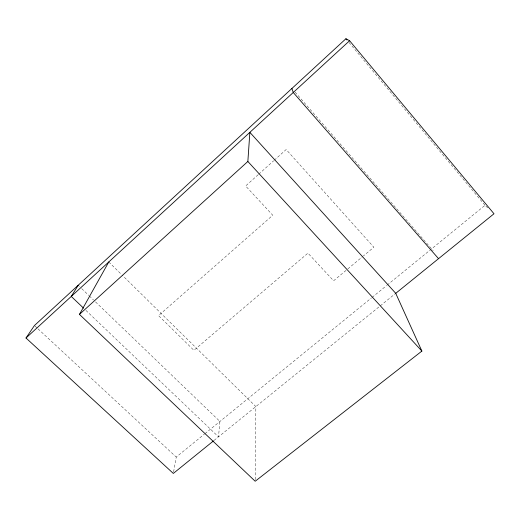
<?xml version="1.0" encoding="UTF-8"?>
<svg xmlns="http://www.w3.org/2000/svg" width="520" height="520" viewBox="0 0 520 520"><rect width="100%" height="100%" fill="white"/><g stroke="black" fill="none" stroke-linecap="round" stroke-linejoin="round"><path stroke-width="0.39" stroke-dasharray="2.6 1.95" d="M255.21 479.622L255.853 406.594L122.096 275.067M173.602 471.868L176.248 457.074L204.328 434.181M258.147 174.733L245.629 185.991L272.766 215.234L158.522 315.601L193.908 350.324L307.944 253.136L333.6 280.781L347.23 269.425M258.745 174.194L273.65 160.791M274.248 160.258L286.169 149.532L373.867 247.221L363.337 255.996M347.848 268.905L362.713 256.516M204.952 433.674L371.469 297.901M372.099 297.388L386.562 285.597M387.185 285.084L485.037 205.296L488.956 209.001M214.11 440.394L395.733 293.325M35.022 326.092L37.395 328.296M37.986 328.848L176.248 457.074M85.937 310.408L218.504 436.832L219.928 421.46L94.01 300.443M78.195 285.246L79.365 286.37M81.705 288.626L88.738 295.38M89.323 295.945L93.424 299.884M108.778 261.969L121.511 274.495M295.106 92.151L433.173 250.672M349.024 42.484L485.037 205.296"/><path stroke-width="0.78" d="M79.456 314.392L247.858 161.473L249.867 132.347L395.733 293.325L421.882 351.084L255.197 481.247L79.456 314.392L108.778 261.969M78.195 285.246L71.273 296.426L83.59 308.172M213.486 440.901L173.322 473.428L26 338.013L34.431 325.546L345.911 38.753L349.596 40.729L494 213.759L395.675 293.377M26 338.013L349.596 40.729M247.858 161.473L421.882 351.084M438.549 258.661L293.254 92.489L291.902 88.484M345.911 38.753L346.95 39.995"/></g></svg>
